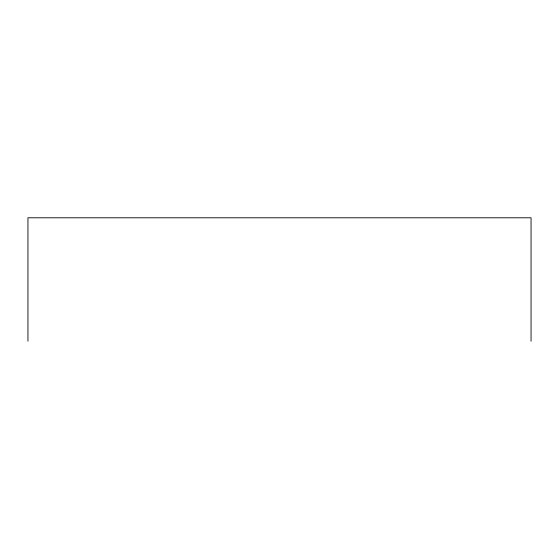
<?xml version="1.0" encoding="UTF-8"?>
<svg xmlns="http://www.w3.org/2000/svg" width="559" height="559" viewBox="0 0 559 559"><rect width="100%" height="100%" fill="white"/><g stroke="black" fill="none" stroke-linecap="round" stroke-linejoin="round"><path stroke-width="0.84" d="M531.05 341.214L531.05 217.786L27.95 217.786L27.95 341.214"/></g></svg>
